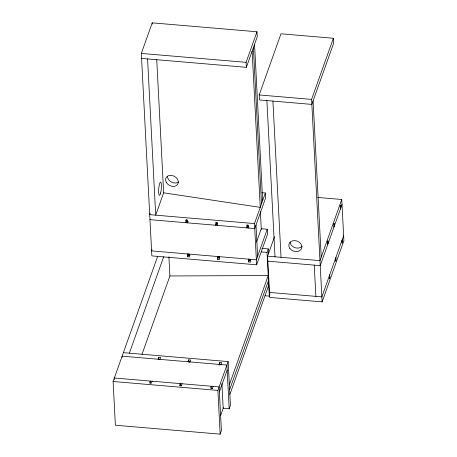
<?xml version="1.0" encoding="UTF-8"?>
<svg xmlns="http://www.w3.org/2000/svg" width="457" height="457" viewBox="0 0 457 457"><rect width="100%" height="100%" fill="white"/><g stroke="black" fill="none" stroke-linecap="round" stroke-linejoin="round"><path stroke-width="0.69" d="M256.537 242.021L261.267 228.728L267.254 229.237L267.516 234.235L256.628 264.809L151.85 255.903L141.327 53.423L152.215 22.85L256.994 31.762L257.251 36.76L246.363 67.333L141.59 58.422M150.182 213.316L149.707 214.653L254.486 223.564L265.374 192.991L261.832 192.688M156.717 59.307L163.652 192.814L155.694 215.167L147.577 58.93M152.067 249.573L151.593 250.899L256.371 259.81L267.254 229.237M114.427 379.413L114.353 378.002L219.132 386.913L221.405 430.654L220.16 434.15L115.381 425.238L113.108 381.492L157.722 256.206M129.36 353.175L163.709 256.714M186.599 220.714L185.89 222.708L185.748 219.897L187.616 220.057L187.764 222.867M141.996 354.341L169.907 275.965L168.907 256.777M246.363 67.333L246.106 62.335L256.994 31.762M189.387 254.115L189.535 256.925L187.661 256.771L188.61 254.109M158.053 359.219L158.756 357.254L160.624 357.408L159.927 359.373M152.147 381.212L151.45 383.177L149.576 383.023L150.279 381.058L150.387 383.172M259.205 94.947L280.981 33.801L333.364 38.257L333.627 43.255L311.851 104.402L259.467 99.946L259.205 94.947L311.594 99.403L333.364 38.257M216.304 223.924L215.83 225.255L215.687 222.508L217.555 222.605L217.698 225.415M219.32 256.663L219.469 259.473L217.601 259.313L218.309 257.32M187.993 361.761L188.672 359.842L190.563 359.956L189.861 361.921M180.806 384.451L180.326 385.788L181.578 385.897M182.086 383.76L181.383 385.725L179.515 385.565L180.212 383.6L180.326 385.719M247.597 225.901L246.889 227.894L246.74 225.084L248.614 225.244L248.757 228.054M250.379 259.302L250.527 262.112L248.659 261.958L249.368 259.964M219.052 364.406L219.748 362.441L221.622 362.595L220.92 364.566M213.145 386.399L212.442 388.364L210.574 388.21L211.271 386.245L211.385 388.359M220.16 434.15L217.886 390.404L228.152 361.578L123.373 352.667M265.06 295.77L269.304 296.13L267.031 252.384L268.276 248.894L261.907 248.351M317.678 197.441L341.745 199.486L343.893 240.73L322.116 301.877L269.727 297.427L267.585 256.177L274.526 236.692M219.389 391.912L227.169 370.073M229.357 384.743L268.236 275.548L169.907 275.965M229.614 389.77L268.499 280.575M220.6 415.596L223.422 407.667M229.86 394.454L268.739 285.265M269.933 291.115L269.47 292.423L321.859 296.879L343.63 235.732M221.908 383.612L223.193 408.307L229.18 408.815L230.425 405.325L228.152 361.578M269.304 296.13L269.927 294.382M341.745 199.486L319.974 260.633L267.585 256.177M342.007 204.485L320.231 265.631L267.842 261.181M141.327 53.423L246.106 62.335M186.433 221.182L188.307 221.342M216.372 223.724L217.618 223.833M247.431 226.369L248.677 226.472M149.97 219.657L254.743 228.563L265.631 197.99L265.374 192.991M261.37 251.904L267.031 252.384M190.078 255.4L188.204 255.24L188.13 253.824M219.389 257.891L218.143 257.788L218.069 256.366M250.447 260.536L249.202 260.427L249.128 259.01M190.049 362.093L188.804 361.984L188.672 359.842M219.863 364.623L221.108 364.732M211.385 388.427L212.636 388.536M113.108 381.492L217.886 390.404M163.652 192.814L260.25 207.375L252.127 51.144M340.762 207.981L340.614 205.17L340.225 206.261L340.374 209.072M342.384 239.228L342.533 242.039L342.144 243.13L341.996 240.319M334.307 226.106L334.164 223.296L333.776 224.45L333.918 227.198M335.929 257.354L336.078 260.164L335.689 261.255L335.541 258.445M328.086 243.575L327.943 240.765L327.549 241.856L327.698 244.666M329.708 274.823L329.857 277.633L329.468 278.73L329.32 275.914M313.096 100.906L321.22 257.142M311.594 99.403L322.116 301.877M314.245 265.123L315.867 296.37M272.915 101.088L281.038 257.325M266.894 100.58L275.017 256.811M268.276 248.894L268.533 253.829M254.549 44.358L262.666 200.589M253.384 47.631L261.501 203.862M260.381 211.688L261.301 229.414M255.989 225.073L257.611 256.32M254.486 223.564L256.628 264.809M247.357 224.975L247.471 227.1M248.511 259.142L248.659 261.958M229.18 408.815L226.906 365.074L122.128 356.163L122.196 357.414M216.298 222.331L216.412 224.461M217.452 256.503L217.601 259.313M219.748 362.441L219.897 365.263M186.365 219.788L186.473 221.913M187.513 253.955L187.661 256.771M152.215 22.85L152.278 24.101M158.756 357.254L158.865 359.368M302.128 246.197A6.695 5.324 19.6 0 1 294.902 247.654A6.695 5.324 19.6 0 1 290.052 242.044M178.527 182.017A6.695 5.158 28.7 0 1 171.649 182.154A6.695 5.158 28.7 0 1 167.456 176.511M289.824 248.351A6.695 5.324 19.6 0 0 301.169 249.316A6.695 5.324 19.6 0 0 295.073 240.628A6.695 5.324 19.6 0 0 289.824 248.351M166.577 182.794A6.695 5.158 28.7 0 0 177.607 184.457A6.695 5.158 28.7 0 0 171.666 175.419A6.695 5.158 28.7 0 0 166.577 182.794M160.653 192.974A6.695 1.274 -85.1 0 0 160.79 182.109A6.695 1.274 -85.1 0 0 158.636 190.957A6.695 1.274 -85.1 0 0 160.653 192.974"/></g></svg>
